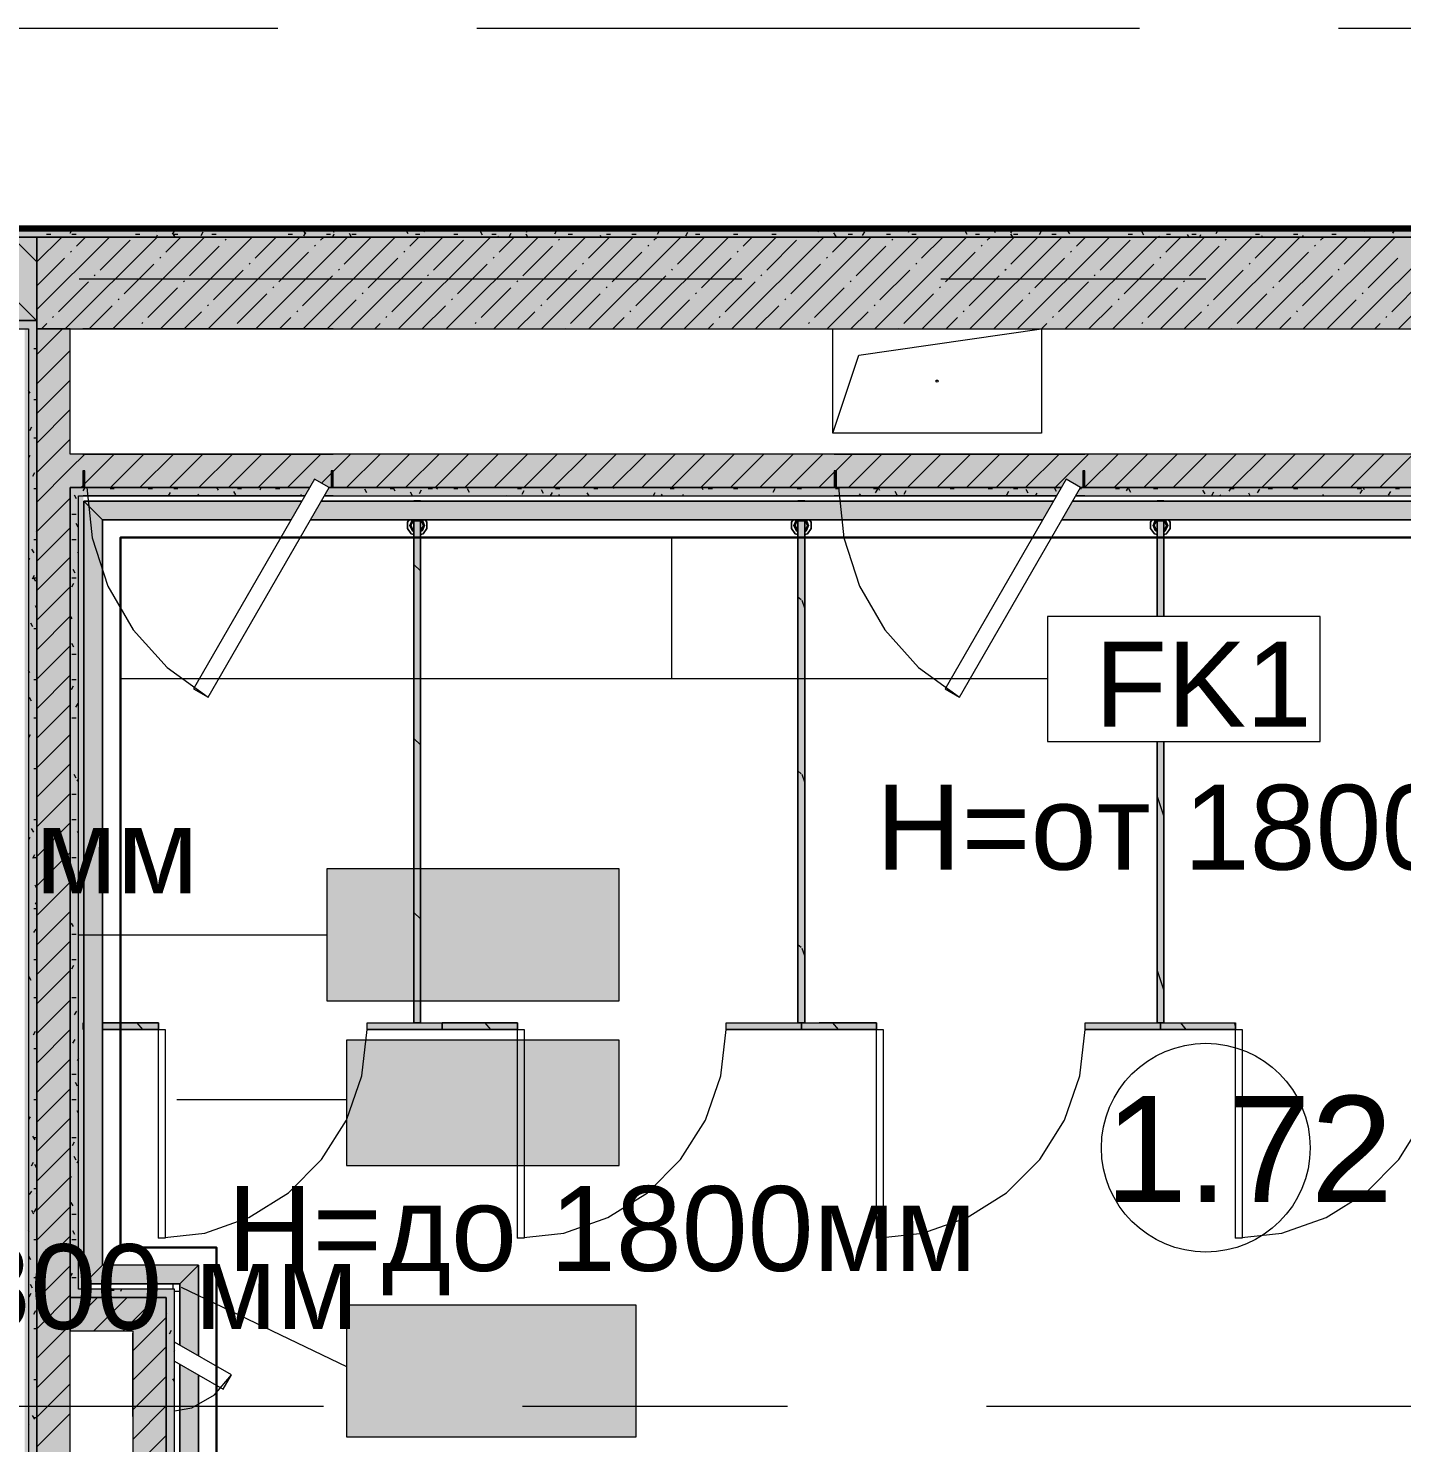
# Model space of a CAD drawing. Header units: millimetres. Extents: x -3817 to 677485, y -22715 to 103890.
# Drawn here: x 112153 to 115443, y 9624 to 13011 of the extents above; entities that cross this region are included whole.
import ezdxf

# ---------------------------------------------------------------- set-up
doc = ezdxf.new("R2010")
doc.units = ezdxf.units.MM
doc.layers.add('PDF _Геометрия', color=7, linetype='Continuous', true_color=0x1d1d1d)
doc.layers.add('PDF _Сплошная заливка', color=7, linetype='Continuous', true_color=0xffffff)
doc.layers.add('PDF _Текст', color=7, linetype='Continuous')
doc.styles.add('PDF GOST-Common', font='arial.ttf')

msp = doc.modelspace()

# ---------------------------------------------------------------- hatches: boundary and pattern name
at = {"layer": 'PDF _Сплошная заливка', "transparency": 33554559}
h = msp.add_hatch(color=256, dxfattribs=at)
h.paths.add_polyline_path([(121433.6, 12511.4), (121433.6, 12531.3), (111448.6, 12531.3), (111448.6, 12519.3), (111478.6, 12519.3), (111478.6, 12511.4), (120700.8, 12511.4)], flags=0)
h.paths.add_polyline_path([(110418.6, 12511.4), (110418.6, 12519.3), (110448.6, 12519.3), (110448.6, 12531.3), (109343.6, 12531.3), (109343.6, 12519.3), (109398.6, 12519.3), (109398.6, 12511.4), (110055.7, 12511.4)], flags=0)
h.paths.add_polyline_path([(105338.6, 12511.4), (107838.6, 12511.4), (107838.6, 12519.3), (107893.6, 12519.3), (107893.6, 12531.3), (105338.6, 12531.3)], flags=0)
h.paths.add_polyline_path([(103402.5, 12511.4), (103888.6, 12511.4), (103888.6, 12531.3), (101052.6, 12531.3), (101052.6, 12511.4)], flags=0)
h = msp.add_hatch(color=256, dxfattribs=at)
h.paths.add_polyline_path([(111448.6, 12311.3), (112173.6, 12311.3), (112173.6, 12511.4), (111448.6, 12511.4)], flags=0)
h.paths.add_polyline_path([(121453.6, 12311.3), (121453.6, 12511.4), (119573.6, 12511.4), (119573.6, 12311.3), (120700.8, 12311.3)], flags=0)
h.paths.add_polyline_path([(109893.6, 12311.3), (110448.6, 12311.3), (110448.6, 12511.4), (109343.6, 12511.4), (109343.6, 12311.3), (109543.6, 12311.3)], flags=0)
h.paths.add_polyline_path([(107838.6, 12311.3), (107893.6, 12311.3), (107893.6, 12511.4), (107593.6, 12511.4), (107593.6, 12311.3)], flags=0)
for points in [[(119573.6, 12291.4), (119573.6, 12511.4), (112173.6, 12511.4), (112173.6, 12291.4), (119370.2, 12291.4)], [(112153.6, 8611.3), (112173.6, 8611.3), (112173.6, 12291.4), (112153.6, 12291.4), (112153.6, 8631.3)], [(119113.6, 11911.4), (119113.6, 11991.3), (112253.6, 11991.3), (112253.6, 11911.4), (112283.6, 11911.5), (112283.6, 11951.4), (112288.6, 11951.4), (112288.6, 11911.4), (112827.4, 11911.4), (112838.9, 11931.3), (112873.6, 11911.4), (112878.6, 11911.4), (112878.6, 11951.4), (112883.6, 11951.4), (112883.6, 11911.4), (114083.6, 11911.4), (114083.6, 11951.4), (114088.6, 11951.4), (114088.6, 11911.4), (114627.4, 11911.4), (114638.9, 11931.3), (114673.6, 11911.4), (114678.6, 11911.4), (114678.6, 11951.4), (114683.6, 11951.4), (114683.6, 11911.4), (115883.6, 11911.4), (115883.6, 11951.4), (115888.6, 11951.4), (115888.6, 11911.4), (116427.4, 11911.4), (116438.9, 11931.3), (116473.6, 11911.4), (116478.6, 11911.4), (116478.6, 11951.4), (116483.6, 11951.4), (116483.6, 11911.4), (116708.9, 11911.4)], [(112253.6, 9991.4), (112273.6, 9991.4), (112273.6, 11911.4), (112253.6, 11911.4), (112253.6, 11874.9)], [(112483.6, 9891.3), (112483.6, 9971.3), (112253.6, 9971.3), (112253.6, 9891.3), (112403.6, 9891.3)], [(112493.6, 7761.4), (112503.6, 7761.4), (112503.6, 9991.4), (112483.6, 9991.4), (112483.6, 7761.4)], [(112403.6, 7741.4), (112483.6, 7741.4), (112483.6, 9891.3), (112403.6, 9891.3), (112403.6, 8221.2)]]:
    msp.add_hatch(color=256, dxfattribs=at).paths.add_polyline_path(points)
h = msp.add_hatch(color=256, dxfattribs=at)
h.paths.add_polyline_path([(111478.6, 12291.4), (112173.6, 12291.4), (112173.6, 12311.3), (111478.6, 12310.5), (111478.6, 12303.4), (111448.6, 12303.4), (111448.6, 12291.4)], flags=0)
h.paths.add_polyline_path([(110393.6, 12291.4), (110448.6, 12291.4), (110448.6, 12303.4), (110418.6, 12303.4), (110418.6, 12311.3), (110393.6, 12311.3)], flags=0)
h = msp.add_hatch(color=256, dxfattribs=at)
h.paths.add_polyline_path([(119113.6, 11891.3), (119113.6, 11911.4), (116473.6, 11911.4), (116462, 11891.3), (119093.6, 11891.3)], flags=0)
h.paths.add_polyline_path([(116415.8, 11891.3), (116427.4, 11911.4), (114673.6, 11911.4), (114662, 11891.3), (116148.9, 11891.3)], flags=0)
h.paths.add_polyline_path([(114615.8, 11891.3), (114627.4, 11911.4), (112872.6, 11909.6), (112862, 11891.3), (114348.9, 11891.3)], flags=0)
h.paths.add_polyline_path([(112815.8, 11891.3), (112827.4, 11911.4), (112273.6, 11911.4), (112273.6, 11891.3), (112717, 11891.3)], flags=0)
at = {"layer": 'PDF _Сплошная заливка', "true_color": 0xd7cdc4, "transparency": 33554559}
h = msp.add_hatch(color=254, dxfattribs=at)
h.paths.add_polyline_path([(119036.1, 11833.9), (119081.1, 11878.9), (116454.8, 11878.9), (116428.8, 11833.9), (118039.5, 11833.9)], flags=0)
h.paths.add_polyline_path([(116382.6, 11833.9), (116408.6, 11878.9), (114654.8, 11878.9), (114628.8, 11833.9), (116148.9, 11833.9)], flags=0)
h.paths.add_polyline_path([(114582.6, 11833.9), (114608.6, 11878.9), (112854.8, 11878.9), (112828.8, 11833.9), (114348.9, 11833.9)], flags=0)
h.paths.add_polyline_path([(112782.6, 11833.9), (112808.6, 11878.9), (112286.1, 11878.9), (112331.1, 11833.9), (112717, 11833.9)], flags=0)
msp.add_hatch(color=254, dxfattribs=at).paths.add_polyline_path([(112286.1, 10003.9), (112331.1, 10048.8), (112331.1, 11833.9), (112286.1, 11878.9), (112286.1, 11874.9)])
at = {"layer": 'PDF _Сплошная заливка', "true_color": 0xe2ddcd, "transparency": 33554559}
for points in [[(113076.6, 10629.3), (113092.6, 10629.3), (113092.6, 11829.4), (113076.6, 11829.4), (113076.6, 10657)], [(113996.6, 10629.3), (114012.6, 10629.3), (114012.6, 11829.4), (113996.6, 11829.4), (113996.6, 10657)]]:
    msp.add_hatch(color=254, dxfattribs=at).paths.add_polyline_path(points)
h = msp.add_hatch(color=254, dxfattribs=at)
h.paths.add_polyline_path([(114856.6, 10629.3), (114872.6, 10629.3), (114872.6, 11302.9), (114856.6, 11302.9), (114856.6, 10657)], flags=0)
h.paths.add_polyline_path([(114856.6, 11602.9), (114872.6, 11602.9), (114872.6, 11829.4), (114856.6, 11829.4), (114856.6, 11722.7)], flags=0)
at = {"layer": 'PDF _Сплошная заливка', "true_color": 0xd7cdc4, "transparency": 33554559}
h = msp.add_hatch(color=254, dxfattribs=at)
h.paths.add_polyline_path([(112516.1, 7780.3), (112561.1, 7858.3), (112561.1, 9785.4), (112516.1, 9811.4), (112516.1, 8221.2)], flags=0)
h.paths.add_polyline_path([(112561.1, 9831.6), (112561.1, 10048.8), (112516.1, 10003.9), (112516.1, 9857.6)], flags=0)

# ---------------------------------------------------------------- linework, layer by layer
at = {"layer": 'PDF _Геометрия', "color": 253, "lineweight": 9, "true_color": 0xaaaaaa}
for points in [[(112115.9, 13011.4), (112750.9, 13011.4)], [(113227.2, 13011.4), (114814.7, 13011.4)], [(115290.9, 13011.4), (115925.9, 13011.4)], [(112274.7, 12411.4), (113862.2, 12411.4)], [(114338.4, 12411.4), (114973.4, 12411.4)], [(112293.6, 11911.4), (112306.3, 11790.8), (112343.7, 11675.4), (112404.3, 11570.4), (112485.5, 11480.3), (112583.6, 11409.1)], [(114093.6, 11911.4), (114106.3, 11790.8), (114143.7, 11675.4), (114204.3, 11570.4), (114285.5, 11480.3), (114383.6, 11409.1)], [(112503.6, 9699.9), (112545.1, 9707.2), (112599.3, 9738.5), (112639.5, 9786.4)], [(111272.7, 9711.4), (112860.2, 9711.4)], [(113336.4, 9711.4), (113971.4, 9711.4)], [(114447.7, 9711.4), (116035.2, 9711.4)]]:
    msp.add_lwpolyline(points, dxfattribs=at)
at = {"layer": 'PDF _Геометрия', "color": 231, "lineweight": 70, "true_color": 0xff80c0}
for points in [[(121433.6, 12532.3), (121433.6, 12711.4), (121432.6, 12711.4), (121432.6, 12532.3), (109542.6, 12532.3)], [(109542.6, 12531.3), (121433.6, 12531.3)]]:
    msp.add_lwpolyline(points, dxfattribs=at)
at = {"layer": 'PDF _Геометрия', "color": 7, "lineweight": 9}
for points in [[(121433.6, 12531.3), (111448.6, 12531.3)], [(114079.7, 12041.4), (114142.2, 12228.8), (114579.7, 12291.4)], [(112286.1, 11878.9), (112286.1, 10003.9), (112516.1, 10003.9), (112561.1, 10048.8), (112331.1, 10048.8), (112331.1, 11833.9)], [(113076.6, 11832.4), (113073.9, 11831.3), (113069.5, 11820.7), (113073.9, 11810), (113076.6, 11808.9)], [(113076.6, 11809), (113076.6, 11811.7), (113076.6, 11815.3), (113076.6, 11819.1), (113076.6, 11822.5), (113076.6, 11826.1), (113076.6, 11829.6), (113076.6, 11832.4)], [(113092.6, 11832.4), (113092.6, 11829.6), (113092.6, 11826), (113092.6, 11822.2), (113092.6, 11818.8), (113092.6, 11815.2), (113092.6, 11811.7), (113092.6, 11809)], [(113092.6, 11808.9), (113095.2, 11810), (113099.6, 11820.7), (113095.2, 11831.3), (113092.6, 11832.4)], [(113996.6, 11832.4), (113993.9, 11831.3), (113989.5, 11820.7), (113993.9, 11810), (113996.6, 11808.9)], [(113996.6, 11809), (113996.6, 11811.7), (113996.6, 11815.3), (113996.6, 11819.1), (113996.6, 11822.5), (113996.6, 11826.1), (113996.6, 11829.6), (113996.6, 11832.4)], [(114012.6, 11832.4), (114012.6, 11829.6), (114012.6, 11826), (114012.6, 11822.2), (114012.6, 11818.8), (114012.6, 11815.2), (114012.6, 11811.7), (114012.6, 11809)], [(114012.6, 11808.9), (114015.2, 11810), (114019.6, 11820.7), (114015.2, 11831.3), (114012.6, 11832.4)], [(114856.6, 11832.4), (114853.9, 11831.3), (114849.5, 11820.7), (114853.9, 11810), (114856.6, 11808.9)], [(114856.6, 11809), (114856.6, 11811.7), (114856.6, 11815.3), (114856.6, 11819.1), (114856.6, 11822.5), (114856.6, 11826.1), (114856.6, 11829.6), (114856.6, 11832.4)], [(114879, 11800.7), (114872.6, 11798.6), (114879, 11800.7), (114888, 11813.1), (114888, 11828.3), (114883.9, 11833.9), (114888, 11828.3), (114888, 11813.1), (114879.3, 11801.1)], [(114872.6, 11832.4), (114872.6, 11829.6), (114872.6, 11826), (114872.6, 11822.2), (114872.6, 11818.8), (114872.6, 11815.2), (114872.6, 11811.7), (114872.6, 11809)], [(114872.6, 11808.9), (114875.2, 11810), (114879.6, 11820.7), (114875.2, 11831.3), (114872.6, 11832.4)], [(113694.1, 11452.9), (113694.1, 11791.4)], [(114594.1, 11452.9), (113694.1, 11452.9), (112373.6, 11452.9)], [(114856.6, 11302.9), (114856.6, 10629.3), (114856.6, 11302.9)], [(114872.6, 11302.9), (114872.6, 10629.3), (114872.6, 11302.9)], [(112273.6, 10840.3), (112868.1, 10840.3)], [(112284.6, 10613.3), (112284.6, 10629.3)], [(112464.6, 10613.3), (112331.1, 10613.3), (112464.6, 10613.3)], [(112464.6, 10113.3), (112464.6, 10613.3), (112480.6, 10613.3), (112480.6, 10113.3), (112464.6, 10113.3), (112575.8, 10125.9), (112681.5, 10162.9), (112776.3, 10222.4), (112855.5, 10301.6), (112915.1, 10396.4), (112952, 10502.1), (112964.6, 10613.3), (112964.6, 10629.3)], [(112964.6, 10613.3), (112964.6, 10629.3), (113144.6, 10629.3), (113144.6, 10613.3), (113144.6, 10629.3)], [(113144.6, 10613.3), (112964.6, 10613.3), (113144.6, 10613.3)], [(113092.6, 10629.3), (113076.6, 10629.3)], [(113324.6, 10613.3), (113144.6, 10613.3), (113324.6, 10613.3)], [(113324.6, 10113.3), (113324.6, 10613.3), (113340.6, 10613.3), (113340.6, 10113.3), (113324.6, 10113.3), (113435.8, 10125.9), (113541.5, 10162.9), (113636.3, 10222.4), (113715.5, 10301.6), (113775.1, 10396.4), (113812, 10502.1), (113824.6, 10613.3), (113824.6, 10629.3)], [(113824.6, 10613.3), (113824.6, 10629.3), (114004.6, 10629.3), (114004.6, 10613.3), (114004.6, 10629.3), (114184.6, 10629.3), (114184.6, 10613.3), (114184.6, 10629.3), (114047.6, 10629.3)], [(114004.6, 10613.3), (113824.6, 10613.3), (114004.6, 10613.3)], [(114012.6, 10629.3), (113996.6, 10629.3)], [(114184.6, 10613.3), (114004.6, 10613.3), (114184.6, 10613.3)], [(114184.6, 10113.3), (114184.6, 10613.3), (114200.6, 10613.3), (114200.6, 10113.3), (114184.6, 10113.3), (114295.8, 10125.9), (114401.5, 10162.9), (114496.3, 10222.4), (114575.5, 10301.6), (114635.1, 10396.4), (114672, 10502.1), (114684.6, 10613.3), (114684.6, 10629.3)], [(114684.6, 10613.3), (114684.6, 10629.3), (114864.6, 10629.3), (114864.6, 10613.3), (114864.6, 10629.3), (115044.6, 10629.3), (115044.6, 10613.3), (115044.6, 10629.3)], [(114864.6, 10613.3), (114684.6, 10613.3), (114864.6, 10613.3)], [(114872.6, 10629.3), (114856.6, 10629.3)], [(115044.6, 10613.3), (114864.6, 10613.3), (115044.6, 10613.3)], [(115044.6, 10113.3), (115044.6, 10613.3), (115060.6, 10613.3), (115060.6, 10113.3), (115044.6, 10113.3), (115155.8, 10125.9), (115261.5, 10162.9), (115356.3, 10222.4), (115435.5, 10301.6), (115495.1, 10396.4), (115532, 10502.1), (115544.6, 10613.3), (115544.6, 10629.3), (115544.6, 10613.3)], [(112509.1, 10445.9), (112915, 10445.9)], [(112561.1, 10048.8), (112561.1, 9831.6), (112561.1, 10048.8), (112331.1, 10048.8)], [(112516.1, 10003.9), (112516.1, 9857.6), (112516.1, 10003.9), (112286.1, 10003.9)], [(112499.1, 10003.9), (112499.1, 9991.4)], [(112519.1, 9996.1), (112915, 9805.8)], [(112503.6, 9986.4), (112516.1, 9986.4)]]:
    msp.add_lwpolyline(points, dxfattribs=at)
for points in [[(111478.6, 12311.3), (112173.6, 12311.3), (112173.6, 12511.4), (111478.6, 12511.4), (112173.6, 12511.4), (112173.6, 12311.3)], [(114579.7, 12291.4), (114579.7, 12041.4), (114079.7, 12041.4), (114079.7, 12291.4)], [(112273.6, 11911.4), (112827.4, 11911.4)], [(112873.6, 11911.4), (114627.4, 11911.4)], [(114673.6, 11911.4), (116427.4, 11911.4)], [(112331.1, 11833.9), (112331.1, 10048.8), (112286.1, 10003.9), (112286.1, 11878.9), (112808.6, 11878.9), (112286.1, 11878.9), (112331.1, 11833.9), (112782.6, 11833.9)], [(114608.6, 11878.9), (112854.8, 11878.9)], [(113092.6, 11879.3), (113076.6, 11879.3)], [(114012.6, 11879.3), (113996.6, 11879.3)], [(116408.6, 11878.9), (114654.8, 11878.9)], [(114872.6, 11879.3), (114856.6, 11879.3)], [(114582.6, 11833.9), (112828.8, 11833.9)], [(113076.6, 11798.6), (113070.1, 11800.7), (113061.2, 11813.1), (113061.2, 11828.3), (113065.2, 11833.9), (113061.2, 11828.3), (113061.2, 11813.1), (113070.1, 11800.7)], [(113076.6, 11806.4), (113072.2, 11808.2), (113067, 11820.7), (113072.2, 11833.1), (113067, 11820.7), (113072.2, 11808.2)], [(113076.6, 11833.4), (113069.6, 11822), (113074.4, 11809.5), (113076.6, 11807.9)], [(113076.6, 11833.9), (113076.6, 10629.3), (113076.6, 11829.4)], [(113103.9, 11833.9), (113108, 11828.3), (113108, 11813.1), (113099, 11800.7), (113092.6, 11798.6), (113099, 11800.7), (113108, 11813.1), (113108, 11828.3)], [(113092.6, 11833.9), (113092.6, 11829.4), (113092.6, 10629.3)], [(113092.6, 11807.9), (113099.6, 11819.3), (113094.8, 11831.8), (113092.6, 11833.4)], [(113097, 11833.1), (113102.1, 11820.7), (113097, 11808.2), (113092.6, 11806.4), (113097, 11808.2), (113102.1, 11820.7)], [(113996.6, 11798.6), (113990.1, 11800.7), (113981.2, 11813.1), (113981.2, 11828.3), (113985.2, 11833.9), (113981.2, 11828.3), (113981.2, 11813.1), (113990.1, 11800.7)], [(113996.6, 11806.4), (113992.2, 11808.2), (113987, 11820.7), (113992.2, 11833.1), (113987, 11820.7), (113992.2, 11808.2)], [(113996.6, 11833.4), (113989.6, 11822), (113994.4, 11809.5), (113996.6, 11807.9)], [(113996.6, 11833.9), (113996.6, 10629.3), (113996.6, 11829.4)], [(114023.9, 11833.9), (114028, 11828.3), (114028, 11813.1), (114019, 11800.7), (114012.6, 11798.6), (114019, 11800.7), (114028, 11813.1), (114028, 11828.3)], [(114012.6, 11833.9), (114012.6, 11829.4), (114012.6, 10629.3)], [(114012.6, 11807.9), (114019.6, 11819.3), (114014.8, 11831.8), (114012.6, 11833.4)], [(114017, 11833.1), (114022.1, 11820.7), (114017, 11808.2), (114012.6, 11806.4), (114017, 11808.2), (114022.1, 11820.7)], [(116382.6, 11833.9), (114628.8, 11833.9)], [(114856.6, 11798.6), (114850.1, 11800.7), (114841.2, 11813.1), (114841.2, 11828.3), (114845.2, 11833.9), (114841.2, 11828.3), (114841.2, 11813.1), (114850.1, 11800.7)], [(114856.6, 11806.4), (114852.2, 11808.2), (114847, 11820.7), (114852.2, 11833.1), (114847, 11820.7), (114852.2, 11808.2)], [(114856.6, 11833.4), (114849.6, 11822), (114854.4, 11809.5), (114856.6, 11807.9)], [(114856.6, 11833.9), (114856.6, 11602.9), (114856.6, 11829.4)], [(114872.6, 11833.9), (114872.6, 11829.4), (114872.6, 11602.9)], [(114872.6, 11807.9), (114879.6, 11819.3), (114874.8, 11831.8), (114872.6, 11833.4)], [(114877, 11833.1), (114882.1, 11820.7), (114877, 11808.2), (114872.6, 11806.4), (114877, 11808.2), (114882.1, 11820.7)], [(115247.2, 11602.9), (114594.1, 11602.9), (114594.1, 11302.9), (115247.2, 11302.9)], [(113568.1, 10997.8), (112868.1, 10997.8), (112868.1, 10682.2), (113568.1, 10682.2)], [(112464.6, 10629.3), (112331.1, 10629.3), (112464.6, 10629.3), (112464.6, 10613.3)], [(113324.6, 10629.3), (113144.6, 10629.3), (113324.6, 10629.3), (113324.6, 10613.3)], [(113568.1, 10587.7), (112915, 10587.7), (112915, 10287.7), (113568.1, 10287.7)], [(113609, 9953.3), (112915, 9953.3), (112915, 9638), (113609, 9638)], [(113609, 9953.3), (112915, 9953.3), (112915, 9638), (113609, 9638)], [(112483.6, 7761.4), (112483.6, 9891.3)], [(112516.1, 9811.4), (112516.1, 7780.3)], [(112561.1, 9785.4), (112561.1, 7858.3)]]:
    msp.add_lwpolyline(points, close=True, dxfattribs=at)
at = {"layer": 'PDF _Геометрия', "lineweight": 9}
for points in [[(112173, 12311.3), (111973, 12511.4)], [(112173.6, 12452.2), (112114.5, 12511.4)], [(112173.6, 12451.6), (112233.4, 12511.4)], [(112173.6, 12337.5), (112347.4, 12511.4)], [(112173.6, 12508.6), (112176.3, 12511.4)], [(112241.5, 12291.4), (112461.5, 12511.4)], [(112268.5, 12489.4), (112290.4, 12511.4)], [(112325.5, 12432.4), (112396.8, 12503.7)], [(112355.5, 12291.4), (112575.5, 12511.4)], [(112469.6, 12291.4), (112689.6, 12511.4)], [(112482.3, 12475.2), (112518.5, 12511.4)], [(112583.6, 12291.4), (112803.6, 12511.4)], [(112624.9, 12503.7), (112627.2, 12506)], [(112696.1, 12460.9), (112746.6, 12511.4)], [(112697.7, 12291.4), (112917.7, 12511.4)], [(112811.7, 12291.4), (113031.7, 12511.4)], [(112853, 12503.7), (112860.6, 12511.4)], [(112910, 12446.7), (112974.7, 12511.4)], [(112925.8, 12291.4), (113145.8, 12511.4)], [(113039.8, 12291.4), (113259.8, 12511.4)], [(113066.8, 12489.4), (113088.7, 12511.4)], [(113123.8, 12432.4), (113195.1, 12503.7)], [(113153.9, 12291.4), (113373.9, 12511.4)], [(113267.9, 12291.4), (113487.9, 12511.4)], [(113280.6, 12475.2), (113316.8, 12511.4)], [(113382, 12291.4), (113602, 12511.4)], [(113423.2, 12503.7), (113425.6, 12506)], [(113494.5, 12460.9), (113544.9, 12511.4)], [(113496, 12291.4), (113716, 12511.4)], [(113610.1, 12291.4), (113830.1, 12511.4)], [(113651.3, 12503.7), (113659, 12511.4)], [(113708.3, 12446.7), (113773, 12511.4)], [(113724.1, 12291.4), (113944.1, 12511.4)], [(113838.1, 12291.4), (114058.2, 12511.4)], [(113865.1, 12489.4), (113887.1, 12511.4)], [(113922.2, 12432.4), (113993.4, 12503.7)], [(113952.2, 12291.4), (114172.2, 12511.4)], [(114066.2, 12291.4), (114286.2, 12511.4)], [(114079, 12475.2), (114115.2, 12511.4)], [(114180.3, 12291.4), (114400.3, 12511.4)], [(114221.5, 12503.7), (114223.9, 12506)], [(114292.8, 12460.9), (114343.3, 12511.4)], [(114294.3, 12291.4), (114514.3, 12511.4)], [(114408.4, 12291.4), (114628.4, 12511.4)], [(114449.6, 12503.7), (114457.3, 12511.4)], [(114506.7, 12446.7), (114571.4, 12511.4)], [(114522.4, 12291.4), (114742.4, 12511.4)], [(114636.5, 12291.4), (114856.5, 12511.4)], [(114663.5, 12489.4), (114685.4, 12511.4)], [(114720.5, 12432.4), (114791.8, 12503.7)], [(114750.5, 12291.4), (114970.5, 12511.4)], [(114864.6, 12291.4), (115084.6, 12511.4)], [(114877.3, 12475.2), (114913.5, 12511.4)], [(114978.6, 12291.4), (115198.6, 12511.4)], [(115019.9, 12503.7), (115022.3, 12506)], [(115091.2, 12460.9), (115141.6, 12511.4)], [(115092.7, 12291.4), (115312.7, 12511.4)], [(115206.7, 12291.4), (115426.7, 12511.4)], [(115248, 12503.7), (115255.7, 12511.4)], [(115305, 12446.7), (115369.7, 12511.4)], [(115320.8, 12291.4), (115540.8, 12511.4)], [(115434.8, 12291.4), (115654.8, 12511.4)], [(112254.2, 12475.2), (112256.6, 12477.5)], [(112539.3, 12418.1), (112610.6, 12489.4)], [(112753.2, 12403.9), (112824.4, 12475.2)], [(112838.7, 12489.4), (112841.1, 12491.8)], [(113052.5, 12475.2), (113054.9, 12477.5)], [(113337.7, 12418.1), (113408.9, 12489.4)], [(113551.5, 12403.9), (113622.8, 12475.2)], [(113637, 12489.4), (113639.4, 12491.8)], [(113850.9, 12475.2), (113853.3, 12477.5)], [(114136, 12418.1), (114207.3, 12489.4)], [(114349.9, 12403.9), (114421.1, 12475.2)], [(114435.4, 12489.4), (114437.8, 12491.8)], [(114649.2, 12475.2), (114651.6, 12477.5)], [(114934.4, 12418.1), (115005.6, 12489.4)], [(115148.2, 12403.9), (115219.5, 12475.2)], [(115233.7, 12489.4), (115236.1, 12491.8)], [(112173.6, 12394.5), (112239.9, 12460.9)], [(112382.5, 12375.4), (112453.8, 12446.7)], [(112468, 12460.9), (112470.4, 12463.3)], [(112681.9, 12446.7), (112684.3, 12449)], [(112895.7, 12432.4), (112898.1, 12434.8)], [(112967, 12389.6), (113038.3, 12460.9)], [(113180.8, 12375.4), (113252.1, 12446.7)], [(113266.4, 12460.9), (113268.8, 12463.3)], [(113480.2, 12446.7), (113482.6, 12449)], [(113694.1, 12432.4), (113696.4, 12434.8)], [(113765.4, 12389.6), (113836.6, 12460.9)], [(113979.2, 12375.4), (114050.5, 12446.7)], [(114064.7, 12460.9), (114067.1, 12463.3)], [(114278.6, 12446.7), (114280.9, 12449)], [(114492.4, 12432.4), (114494.8, 12434.8)], [(114563.7, 12389.6), (114635, 12460.9)], [(114777.5, 12375.4), (114848.8, 12446.7)], [(114863.1, 12460.9), (114865.4, 12463.3)], [(115076.9, 12446.7), (115079.3, 12449)], [(115290.8, 12432.4), (115293.1, 12434.8)], [(115362, 12389.6), (115433.3, 12460.9)], [(112225.7, 12332.6), (112297, 12403.9)], [(112311.2, 12418.1), (112313.6, 12420.5)], [(112525.1, 12403.9), (112527.4, 12406.3)], [(112596.3, 12361.1), (112667.6, 12432.4)], [(112810.2, 12346.9), (112881.5, 12418.1)], [(113024, 12332.6), (113095.3, 12403.9)], [(113109.6, 12418.1), (113111.9, 12420.5)], [(113323.4, 12403.9), (113325.8, 12406.3)], [(113394.7, 12361.1), (113466, 12432.4)], [(113608.5, 12346.9), (113679.8, 12418.1)], [(113822.4, 12332.6), (113893.7, 12403.9)], [(113907.9, 12418.1), (113910.3, 12420.5)], [(114121.8, 12403.9), (114124.1, 12406.3)], [(114193, 12361.1), (114264.3, 12432.4)], [(114406.9, 12346.9), (114478.2, 12418.1)], [(114620.7, 12332.6), (114692, 12403.9)], [(114706.3, 12418.1), (114708.6, 12420.5)], [(114920.1, 12403.9), (114922.5, 12406.3)], [(114991.4, 12361.1), (115062.7, 12432.4)], [(115205.2, 12346.9), (115276.5, 12418.1)], [(115419.1, 12332.6), (115490.3, 12403.9)], [(112439.5, 12318.3), (112510.8, 12389.6)], [(112653.4, 12304.1), (112724.7, 12375.4)], [(112738.9, 12389.6), (112741.3, 12392)], [(112952.8, 12375.4), (112955.1, 12377.7)], [(113237.9, 12318.3), (113309.2, 12389.6)], [(113451.7, 12304.1), (113523, 12375.4)], [(113537.3, 12389.6), (113539.6, 12392)], [(113751.1, 12375.4), (113753.5, 12377.7)], [(114036.2, 12318.3), (114107.5, 12389.6)], [(114250.1, 12304.1), (114321.3, 12375.4)], [(114335.6, 12389.6), (114338, 12392)], [(114549.4, 12375.4), (114551.8, 12377.7)], [(114834.6, 12318.3), (114905.8, 12389.6)], [(115048.4, 12304.1), (115119.7, 12375.4)], [(115133.9, 12389.6), (115136.3, 12392)], [(115347.8, 12375.4), (115350.2, 12377.7)], [(112298.5, 12291.4), (112354, 12346.9)], [(112368.2, 12361.1), (112370.6, 12363.5)], [(112526.6, 12291.4), (112567.8, 12332.6)], [(112582.1, 12346.9), (112584.5, 12349.2)], [(112795.9, 12332.6), (112798.3, 12335)], [(112868.7, 12291.4), (112938.5, 12361.1)], [(113096.8, 12291.4), (113152.3, 12346.9)], [(113166.6, 12361.1), (113169, 12363.5)], [(113324.9, 12291.4), (113366.2, 12332.6)], [(113380.4, 12346.9), (113382.8, 12349.2)], [(113594.3, 12332.6), (113596.6, 12335)], [(113667.1, 12291.4), (113736.8, 12361.1)], [(113895.2, 12291.4), (113950.7, 12346.9)], [(113964.9, 12361.1), (113967.3, 12363.5)], [(114123.3, 12291.4), (114164.5, 12332.6)], [(114178.8, 12346.9), (114181.2, 12349.2)], [(114392.6, 12332.6), (114395, 12335)], [(114465.4, 12291.4), (114535.2, 12361.1)], [(114693.5, 12291.4), (114749, 12346.9)], [(114763.3, 12361.1), (114765.7, 12363.5)], [(114921.6, 12291.4), (114962.9, 12332.6)], [(114977.1, 12346.9), (114979.5, 12349.2)], [(115191, 12332.6), (115193.3, 12335)], [(115263.8, 12291.4), (115333.5, 12361.1)], [(112184.4, 12291.4), (112197.2, 12304.1)], [(112211.4, 12318.3), (112213.8, 12320.7)], [(112425.3, 12304.1), (112427.6, 12306.5)], [(112754.7, 12291.4), (112781.7, 12318.3)], [(112982.8, 12291.4), (112995.5, 12304.1)], [(113009.8, 12318.3), (113012.1, 12320.7)], [(113223.6, 12304.1), (113226, 12306.5)], [(113553, 12291.4), (113580, 12318.3)], [(113781.1, 12291.4), (113793.9, 12304.1)], [(113808.1, 12318.3), (113810.5, 12320.7)], [(114022, 12304.1), (114024.3, 12306.5)], [(114351.4, 12291.4), (114378.4, 12318.3)], [(114579.5, 12291.4), (114592.2, 12304.1)], [(114606.5, 12318.3), (114608.8, 12320.7)], [(114820.3, 12304.1), (114822.7, 12306.5)], [(115149.7, 12291.4), (115176.7, 12318.3)], [(115377.8, 12291.4), (115390.6, 12304.1)], [(115404.8, 12318.3), (115407.2, 12320.7)], [(112173.6, 12230.1), (112234.8, 12291.4)], [(112640.6, 12291.4), (112641.5, 12292.2)], [(113439, 12291.4), (113439.8, 12292.2)], [(114237.3, 12291.4), (114238.2, 12292.2)], [(115035.7, 12291.4), (115036.5, 12292.2)], [(112173.6, 12159.4), (112253.6, 12239.4)], [(112173.6, 12088.7), (112253.6, 12168.7)], [(112173.6, 12018), (112253.6, 12098)], [(112173.6, 11947.3), (112253.6, 12027.3)], [(112173.6, 11876.6), (112253.6, 11956.6), (112288.4, 11991.3)], [(112288.6, 11920.8), (112359.1, 11991.3)], [(112349.8, 11911.4), (112429.8, 11991.3)], [(112420.5, 11911.4), (112500.5, 11991.3)], [(112491.2, 11911.4), (112571.2, 11991.3)], [(112561.9, 11911.4), (112641.9, 11991.3)], [(112632.6, 11911.4), (112712.6, 11991.3)], [(112703.3, 11911.4), (112783.3, 11991.3)], [(112774.1, 11911.4), (112854.1, 11991.3)], [(112883.6, 11950.2), (112924.8, 11991.3)], [(112915.5, 11911.4), (112995.5, 11991.3)], [(112986.2, 11911.4), (113066.2, 11991.3)], [(113056.9, 11911.4), (113136.9, 11991.3)], [(113127.6, 11911.4), (113207.6, 11991.3)], [(113198.3, 11911.4), (113278.3, 11991.3)], [(113269, 11911.4), (113349, 11991.3)], [(113339.7, 11911.4), (113419.7, 11991.3)], [(113410.5, 11911.4), (113490.5, 11991.3)], [(113481.2, 11911.4), (113561.2, 11991.3)], [(113551.9, 11911.4), (113631.9, 11991.3)], [(113622.6, 11911.4), (113702.6, 11991.3)], [(113693.3, 11911.4), (113773.3, 11991.3)], [(113764, 11911.4), (113844, 11991.3)], [(113834.7, 11911.4), (113914.7, 11991.3)], [(113905.4, 11911.4), (113985.4, 11991.3)], [(113976.1, 11911.4), (114056.1, 11991.3)], [(114086.9, 11951.4), (114126.9, 11991.3)], [(114117.6, 11911.4), (114197.6, 11991.3)], [(114188.3, 11911.4), (114268.3, 11991.3)], [(114259, 11911.4), (114339, 11991.3)], [(114329.7, 11911.4), (114409.7, 11991.3)], [(114400.4, 11911.4), (114480.4, 11991.3)], [(114471.1, 11911.4), (114551.1, 11991.3)], [(114541.8, 11911.4), (114621.8, 11991.3)], [(114612.5, 11911.4), (114692.5, 11991.3)], [(114683.2, 11911.4), (114763.2, 11991.3)], [(114754, 11911.4), (114834, 11991.3)], [(114824.7, 11911.4), (114904.7, 11991.3)], [(114895.4, 11911.4), (114975.4, 11991.3)], [(114966.1, 11911.4), (115046.1, 11991.3)], [(115036.8, 11911.4), (115116.8, 11991.3)], [(115107.5, 11911.4), (115187.5, 11991.3)], [(115178.2, 11911.4), (115258.2, 11991.3)], [(115248.9, 11911.4), (115328.9, 11991.3)], [(115319.6, 11911.4), (115399.6, 11991.3)], [(115390.4, 11911.4), (115470.4, 11991.3)], [(112855.3, 11921.9), (112878.6, 11945.2)], [(114046.9, 11911.4), (114083.6, 11948.1)], [(112279.1, 11911.4), (112283.6, 11915.8)], [(112173.6, 11805.8), (112253.6, 11885.8)], [(112173.6, 11735.1), (112253.6, 11815.1)], [(112173.6, 11664.4), (112253.6, 11744.4)], [(112173.6, 11593.7), (112253.6, 11673.7)], [(112173.6, 11523), (112253.6, 11603)], [(112173.6, 11452.3), (112253.6, 11532.3)], [(112173.6, 11381.6), (112253.6, 11461.6)], [(112173.6, 11310.9), (112253.6, 11390.9)], [(112173.6, 11240.2), (112253.6, 11320.2)], [(112173.6, 11169.4), (112253.6, 11249.4)], [(112173.6, 11098.7), (112253.6, 11178.7)], [(112173.6, 11028), (112253.6, 11108)], [(112173.6, 10957.3), (112253.6, 11037.3)], [(112173.6, 10886.6), (112253.6, 10966.6)], [(112173.6, 10815.9), (112253.6, 10895.9)], [(112173.6, 10745.2), (112253.6, 10825.2)], [(112173.6, 10674.5), (112253.6, 10754.5)], [(112173.6, 10603.8), (112253.6, 10683.8)], [(112173.6, 10533), (112253.6, 10613)], [(112173.6, 10462.3), (112253.6, 10542.3)], [(112173.6, 10391.6), (112253.6, 10471.6)], [(112173.6, 10320.9), (112253.6, 10400.9)], [(112173.6, 10250.2), (112253.6, 10330.2)], [(112173.6, 10179.5), (112253.6, 10259.5)], [(112173.6, 10108.8), (112253.6, 10188.8)], [(112173.6, 10038.1), (112253.6, 10118.1)], [(112173.6, 9967.4), (112253.6, 10047.4)], [(112173.6, 9896.7), (112253.6, 9976.7)], [(112173.6, 9825.9), (112253.6, 9905.9), (112319, 9971.3)], [(112309.7, 9891.3), (112389.7, 9971.3)], [(112380.4, 9891.3), (112460.4, 9971.3)], [(112403.6, 9843.8), (112451.1, 9891.3), (112483.6, 9923.8)], [(112173.6, 9755.2), (112253.6, 9835.2)], [(112403.6, 9773.1), (112483.6, 9853.1)], [(112173.6, 9684.5), (112253.6, 9764.5)], [(112403.6, 9702.4), (112483.6, 9782.4)], [(112173.6, 9613.8), (112253.6, 9693.8)], [(112403.6, 9631.7), (112483.6, 9711.7)], [(112403.6, 9561), (112483.6, 9641)]]:
    msp.add_lwpolyline(points, dxfattribs=at)
at = {"layer": 'PDF _Геометрия', "color": 9, "lineweight": 9, "true_color": 0xc0c0c0}
for points in [[(119573.6, 12511.4), (112173.6, 12511.4)], [(112483.6, 9891.3), (112483.6, 9971.3)]]:
    msp.add_lwpolyline(points, close=True, dxfattribs=at)
at = {"layer": 'PDF _Геометрия', "color": 253, "lineweight": 9, "true_color": 0x9b9b9b}
for points in [[(112196.6, 12518.4), (112206.7, 12518.4)], [(112257.7, 12528.5), (112252.7, 12519.7)], [(112257.6, 12518.4), (112267.6, 12518.4)], [(112294.6, 12531.3), (112294.3, 12530.9)], [(112352.5, 12531.2), (112352.4, 12531.3)], [(112410, 12518.4), (112420, 12518.4)], [(112462.1, 12524.1), (112457.9, 12531.3)], [(112461.8, 12516.2), (112459, 12511.4)], [(112503.4, 12527.4), (112498.4, 12518.7)], [(112503.8, 12512.9), (112498.7, 12521.6)], [(112501.4, 12518.4), (112511.5, 12518.4)], [(112571.5, 12523.3), (112566.4, 12514.6)], [(112592.9, 12518.4), (112602.9, 12518.4)], [(112775.9, 12529.3), (112774.7, 12531.3)], [(112775.7, 12518.4), (112785.8, 12518.4)], [(112817.2, 12522.2), (112812.2, 12513.5)], [(112817.5, 12518.1), (112812.5, 12526.8)], [(112867.2, 12518.4), (112877.2, 12518.4)], [(112885.6, 12522.2), (112880.5, 12530.9)], [(112885.2, 12518.1), (112881.3, 12511.4)], [(112927, 12511.4), (112922.2, 12519.7)], [(112928.1, 12518.4), (112938.2, 12518.4)], [(113063.3, 12519.2), (113058.2, 12527.9)], [(113080.5, 12518.4), (113090.6, 12518.4)], [(113104.1, 12531.3), (113099.6, 12523.5)], [(113172, 12518.4), (113182, 12518.4)], [(113241, 12516.2), (113236, 12524.9)], [(113263.4, 12518.4), (113273.5, 12518.4)], [(113279, 12511.4), (113277.6, 12513.8)], [(113308.7, 12520), (113303.7, 12511.4)], [(113350.3, 12531.2), (113345.3, 12522.4)], [(113349.4, 12511.4), (113345.6, 12517.9)], [(113418.4, 12527.1), (113413.3, 12518.4)], [(113446.3, 12518.4), (113456.4, 12518.4)], [(113525.4, 12511.4), (113523.3, 12514.9)], [(113537.7, 12518.4), (113547.8, 12518.4)], [(113598.7, 12518.4), (113608.8, 12518.4)], [(113622.8, 12525.5), (113619.4, 12531.3)], [(113664.1, 12526), (113659.1, 12517.3)], [(113701.3, 12511.4), (113701, 12511.9)], [(113732.1, 12521.9), (113727.1, 12513.2)], [(113751.1, 12518.4), (113761.2, 12518.4)], [(113842.5, 12518.4), (113852.6, 12518.4)], [(113934, 12518.4), (113944, 12518.4)], [(113936.6, 12530.7), (113936.1, 12531.3)], [(113948.8, 12531.3), (113946.4, 12527.3)], [(114046.2, 12523.6), (114041.7, 12531.3)], [(114087.9, 12512.4), (114082.8, 12521.1)], [(114113.9, 12512.6), (114113.2, 12511.4)], [(114116.9, 12518.4), (114126.9, 12518.4)], [(114155.6, 12523.8), (114150.5, 12515.1)], [(114195.1, 12531.3), (114192.2, 12526.2)], [(114208.3, 12518.4), (114218.4, 12518.4)], [(114265.2, 12530.9), (114260.2, 12522.1)], [(114269.3, 12518.4), (114279.3, 12518.4)], [(114360, 12528.8), (114358.5, 12531.3)], [(114359.7, 12511.5), (114359.6, 12511.4)], [(114401.6, 12517.6), (114396.6, 12526.3)], [(114421.7, 12518.4), (114431.7, 12518.4)], [(114469.7, 12521.7), (114464.6, 12530.4)], [(114511, 12529.8), (114505.9, 12521.1)], [(114510.8, 12511.4), (114506.3, 12519.2)], [(114513.1, 12518.4), (114523.2, 12518.4)], [(114579, 12525.7), (114574, 12517)], [(114604.5, 12518.4), (114614.6, 12518.4)], [(114647.4, 12518.7), (114642.3, 12527.4)], [(114787.4, 12518.4), (114797.5, 12518.4)], [(114793.4, 12531.3), (114793.3, 12531.1)], [(114825.1, 12515.7), (114820, 12524.4)], [(114862.8, 12511.4), (114861.7, 12513.3)], [(114878.9, 12518.4), (114888.9, 12518.4)], [(114933.2, 12511.4), (114929.7, 12517.3)], [(114939.8, 12518.4), (114949.9, 12518.4)], [(114960.8, 12516.4), (114957.9, 12511.4)], [(115002.4, 12527.6), (114997.4, 12518.9)], [(115039.8, 12531.3), (115039, 12530)], [(115092.2, 12518.4), (115102.3, 12518.4)], [(115110.2, 12531.3), (115107.1, 12525.9)], [(115109.1, 12511.4), (115107.4, 12514.4)], [(115183.7, 12518.4), (115193.7, 12518.4)], [(115206.9, 12525), (115203.2, 12531.3)], [(115206.5, 12515.3), (115204.2, 12511.4)], [(115275.1, 12518.4), (115285.2, 12518.4)], [(115285.1, 12511.4), (115285.1, 12511.4)], [(115356.6, 12531.3), (115352.8, 12524.8)], [(115425.9, 12529.5), (115420.8, 12520.8)], [(112166.1, 12244.1), (112173.6, 12244.1)], [(112154, 12166), (112153.6, 12165.2)], [(112157.6, 12137.1), (112153.6, 12144.1)], [(112166.1, 12122.2), (112173.6, 12122.2)], [(112161.1, 12056.3), (112156.1, 12047.6)], [(112166.1, 12030.7), (112173.6, 12030.7)], [(112157, 11988.3), (112153.6, 11982.3)], [(112168.2, 11946.6), (112163.1, 11937.9)], [(112166.1, 11908.8), (112173.6, 11908.8)], [(112268.4, 11884.3), (112263.4, 11893)], [(112288.6, 11911.4), (112284, 11903.4)], [(112349, 11908.8), (112359.1, 11908.8)], [(112394.2, 11911.4), (112393.6, 11910.4)], [(112440.5, 11908.8), (112450.5, 11908.8)], [(112493.1, 11899.8), (112488.2, 11891.3)], [(112501.4, 11908.8), (112511.5, 11908.8)], [(112561.1, 11895.7), (112558.6, 11891.3)], [(112608.6, 11904.7), (112604.7, 11911.4)], [(112640.5, 11911.4), (112639.4, 11909.3)], [(112650.2, 11893.6), (112645.2, 11902.3)], [(112653.8, 11908.8), (112663.9, 11908.8)], [(112710.9, 11911.4), (112707.4, 11905.3)], [(112745.3, 11908.8), (112755.3, 11908.8)], [(112806.9, 11894.6), (112805, 11891.3)], [(112922.3, 11909.9), (112921.5, 11911.4)], [(112964, 11898.7), (112958.9, 11907.4)], [(113019.6, 11908.8), (113029.6, 11908.8)], [(113032, 11902.8), (113027.1, 11911.4)], [(113073.6, 11891.7), (113068.6, 11900.4)], [(113094.2, 11904.7), (113089.2, 11896)], [(113111, 11908.8), (113121.1, 11908.8)], [(113133.3, 11911.4), (113130.8, 11907.2)], [(113172, 11908.8), (113182, 11908.8)], [(113209.7, 11899.8), (113204.7, 11908.5)], [(113298.3, 11892.5), (113297.7, 11891.3)], [(113324.4, 11908.8), (113334.4, 11908.8)], [(113340, 11903.6), (113334.9, 11894.9)], [(113387.4, 11896.8), (113382.4, 11905.6)], [(113408, 11899.5), (113403.3, 11891.3)], [(113415.8, 11908.8), (113425.9, 11908.8)], [(113425.8, 11891.3), (113424, 11894.4)], [(113496.2, 11891.3), (113492, 11898.5)], [(113507.3, 11908.8), (113517.3, 11908.8)], [(113555.6, 11911.4), (113554.3, 11909.1)], [(113653.7, 11898.4), (113649.6, 11891.3)], [(113672.1, 11891.3), (113669.7, 11895.5)], [(113690.1, 11908.8), (113700.2, 11908.8)], [(113721.8, 11894.4), (113720, 11891.3)], [(113769.2, 11906.1), (113766.2, 11911.4)], [(113781.6, 11908.8), (113791.6, 11908.8)], [(113842.5, 11908.8), (113852.6, 11908.8)], [(113848.1, 11891.3), (113847.4, 11892.5)], [(113941.1, 11908.5), (113936.1, 11899.8)], [(113977.9, 11911.4), (113977.7, 11910.9)], [(113994.9, 11908.8), (114005, 11908.8)], [(114083, 11911.3), (114082.9, 11911.4)], [(114086.4, 11908.8), (114096.4, 11908.8)], [(114145.2, 11896.3), (114142.4, 11891.3)], [(114177.8, 11908.8), (114187.9, 11908.8)], [(114186.8, 11907.4), (114181.8, 11898.7)], [(114192.6, 11904.2), (114188.5, 11911.4)], [(114234.3, 11893.1), (114229.2, 11901.8)], [(114254.9, 11903.3), (114249.8, 11894.6)], [(114360.7, 11908.8), (114370.8, 11908.8)], [(114452.1, 11908.8), (114462.2, 11908.8)], [(114500.6, 11902.2), (114495.6, 11893.5)], [(114506.4, 11909.4), (114505.3, 11911.4)], [(114513.1, 11908.8), (114523.2, 11908.8)], [(114548, 11898.2), (114543, 11906.9)], [(114568.6, 11898.1), (114564.7, 11891.3)], [(114616.1, 11902.3), (114611, 11911)], [(114672.1, 11908.8), (114675.6, 11908.8)], [(114756.9, 11908.8), (114767, 11908.8)], [(114787.4, 11911.4), (114783, 11903.6)], [(114793.8, 11899.3), (114788.8, 11908)], [(114848.4, 11908.8), (114858.4, 11908.8)], [(114971.5, 11896.3), (114966.5, 11905)], [(114992.1, 11900), (114987.1, 11891.3)], [(115009.6, 11891.3), (115008.1, 11893.9)], [(115033.7, 11911.2), (115028.7, 11902.5)], [(115031.3, 11908.8), (115041.3, 11908.8)], [(115079.9, 11891.3), (115076.1, 11898)], [(115101.7, 11907.1), (115096.7, 11898.4)], [(115122.7, 11908.8), (115132.8, 11908.8)], [(115183.7, 11908.8), (115193.7, 11908.8)], [(115255.9, 11891.3), (115253.8, 11895)], [(115336.1, 11908.8), (115346.1, 11908.8)], [(115347.5, 11906), (115342.5, 11897.3)], [(115353.3, 11905.6), (115350, 11911.4)], [(115415.5, 11901.9), (115410.5, 11893.2)], [(115427.5, 11908.8), (115437.6, 11908.8)], [(115431.9, 11891.3), (115431.5, 11892)], [(112257.6, 11847.8), (112267.6, 11847.8)], [(112272.5, 11816.3), (112267.5, 11825)], [(112173.6, 11804.7), (112173, 11805.7)], [(112254.4, 11791.3), (112253.6, 11789.8)], [(112166.9, 11755.3), (112161.9, 11764)], [(112166.1, 11786.9), (112173.6, 11786.9)], [(112257.6, 11786.9), (112267.6, 11786.9)], [(112273.6, 11753.4), (112271.5, 11756.9)], [(112155.9, 11742.5), (112153.6, 11738.5)], [(112167.1, 11700.9), (112162, 11692.2)], [(112171, 11687.3), (112165.9, 11696)], [(112166.1, 11695.4), (112173.6, 11695.4)], [(112257.6, 11695.4), (112267.6, 11695.4)], [(112265.4, 11706.6), (112260.4, 11715.3)], [(112254.2, 11665), (112253.6, 11666.1)], [(112261.5, 11681.6), (112256.5, 11672.9)], [(112173.6, 11621.8), (112170, 11628)], [(112173.6, 11651.2), (112173.2, 11650.6)], [(112163.9, 11577.6), (112158.9, 11586.3)], [(112258.3, 11596.9), (112253.6, 11605.2)], [(112166.1, 11573.5), (112173.6, 11573.5)], [(112262.4, 11528.9), (112257.4, 11537.6)], [(112257.6, 11512.6), (112267.6, 11512.6)], [(112156.8, 11467.9), (112153.6, 11473.6)], [(112166.1, 11451.6), (112173.6, 11451.6)], [(112257.6, 11451.6), (112267.6, 11451.6)], [(112260.4, 11435.8), (112255.4, 11427.1)], [(112160.9, 11399.9), (112155.9, 11408.6)], [(112271.6, 11394.2), (112266.5, 11385.5)], [(112166.1, 11360.2), (112173.6, 11360.2)], [(112257.6, 11360.2), (112267.6, 11360.2)], [(112157.8, 11319.1), (112153.6, 11311.8)], [(112166.1, 11238.2), (112173.6, 11238.2)], [(112267.6, 11215.1), (112262.6, 11223.8)], [(112273.6, 11214.8), (112269.5, 11207.8)], [(112257.6, 11177.3), (112267.6, 11177.3)], [(112166.1, 11116.3), (112173.6, 11116.3)], [(112257.6, 11116.3), (112267.6, 11116.3)], [(112166.1, 11086.1), (112161.1, 11094.8)], [(112273.6, 11082.8), (112270.7, 11087.8)], [(112156.7, 11073.4), (112153.6, 11067.9)], [(112167.9, 11031.7), (112162.8, 11023)], [(112166.1, 11024.9), (112173.6, 11024.9)], [(112257.6, 11024.9), (112267.6, 11024.9)], [(112173.6, 10951.3), (112169.2, 10958.8)], [(112273.5, 10970.8), (112268.4, 10962.1)], [(112173.6, 10919.7), (112169.9, 10913.4)], [(112166.1, 10903), (112173.6, 10903)], [(112170.9, 10854), (112165.8, 10845.3)], [(112261.6, 10859.7), (112256.6, 10868.4)], [(112257.6, 10842), (112267.6, 10842)], [(112166.1, 10781), (112173.6, 10781)], [(112257.6, 10781), (112267.6, 10781)], [(112160.1, 10730.7), (112155.1, 10739.4)], [(112261.2, 10766.7), (112256.2, 10758)], [(112166.1, 10689.6), (112173.6, 10689.6)], [(112257.6, 10689.6), (112267.6, 10689.6)], [(112268.3, 10657), (112263.3, 10648.3)], [(112169.8, 10608.3), (112164.7, 10599.6)], [(112264.2, 10589), (112259.2, 10580.3)], [(112166.1, 10567.7), (112173.6, 10567.7)], [(112273.6, 10544.3), (112270.3, 10538.6)], [(112257.6, 10506.7), (112267.6, 10506.7)], [(112270.9, 10477.9), (112265.8, 10486.6)], [(112166.1, 10445.7), (112173.6, 10445.7)], [(112257.6, 10445.7), (112267.6, 10445.7)], [(112157.5, 10404.2), (112153.6, 10397.4)], [(112273.6, 10412.3), (112269.9, 10418.6)], [(112169.4, 10348.9), (112164.3, 10357.6)], [(112166.1, 10354.3), (112173.6, 10354.3)], [(112257.6, 10354.3), (112267.6, 10354.3)], [(112263.1, 10343.2), (112258.1, 10334.5)], [(112267.9, 10300.2), (112262.9, 10308.9)], [(112273.6, 10300.4), (112269.2, 10292.9)], [(112164.6, 10294.5), (112159.6, 10285.8)], [(112173.5, 10280.9), (112168.4, 10289.6)], [(112166.1, 10232.4), (112173.6, 10232.4)], [(112256.7, 10258.6), (112253.6, 10264)], [(112160.5, 10226.5), (112155.5, 10217.8)], [(112173.6, 10219.7), (112172.5, 10221.6)], [(112260.8, 10190.6), (112255.8, 10199.3)], [(112166.4, 10171.2), (112161.4, 10179.9)], [(112171.7, 10184.9), (112166.6, 10176.1)], [(112257.6, 10171.4), (112267.6, 10171.4)], [(112155.2, 10129.6), (112153.6, 10132.5)], [(112264.9, 10122.5), (112259.9, 10131.2)], [(112166.1, 10110.5), (112173.6, 10110.5)], [(112257.6, 10110.5), (112267.6, 10110.5)], [(112159.3, 10061.6), (112154.3, 10070.3)], [(112253.7, 10080.9), (112253.6, 10081.2)], [(112257.9, 10029.5), (112253.6, 10021.9)], [(112163.4, 9993.5), (112158.4, 10002.2)], [(112166.1, 10019), (112173.6, 10019)], [(112257.6, 10019), (112267.6, 10019)], [(112159.4, 9980.8), (112154.4, 9972)], [(112341.1, 9990.5), (112340.6, 9991.4)], [(112349, 9988.6), (112359.1, 9988.6)], [(112376.7, 9991.4), (112373.7, 9986.2)], [(112440.5, 9988.6), (112450.5, 9988.6)], [(112170.6, 9939.1), (112165.5, 9930.4)], [(112484.3, 9933.9), (112483.6, 9932.6)], [(112166.1, 9897.1), (112173.6, 9897.1)], [(112495.5, 9892.3), (112490.5, 9883.6)], [(112501.4, 9897.1), (112503.6, 9897.1)], [(112501.4, 9836.1), (112503.6, 9836.1)], [(112503.6, 9845.3), (112501.6, 9842)], [(112166.1, 9775.2), (112173.6, 9775.2)], [(112503.6, 9770.1), (112499.6, 9776.9)], [(112501.4, 9744.7), (112503.6, 9744.7)], [(112154.2, 9667), (112153.6, 9665.9)], [(112168.6, 9679.8), (112163.5, 9688.5)], [(112166.1, 9683.8), (112173.6, 9683.8)]]:
    msp.add_lwpolyline(points, dxfattribs=at)
at = {"layer": 'PDF _Геометрия', "color": 9, "lineweight": 9, "true_color": 0xc0c0c0}
for points in [[(111448.6, 12303.4), (111448.6, 12291.4), (112153.6, 12291.4), (112153.6, 8631.3), (111473.6, 8631.3), (111473.6, 8619.4)], [(112173.6, 8611.3), (112173.6, 12291.4), (112173.6, 12311.3), (112173.6, 12291.4), (119573.6, 12291.4), (119573.6, 12311.3), (121453.6, 12311.3)], [(119193.6, 7311.4), (119193.6, 12291.4), (119113.6, 12291.4), (119113.6, 11991.3), (112253.6, 11991.3), (112253.6, 12291.4), (112173.6, 12291.4), (112173.6, 8611.3)], [(112883.6, 12291.4), (112283.6, 12291.4)], [(112283.6, 11991.3), (112883.6, 11991.3)], [(114083.6, 11991.3), (114683.6, 11991.3)], [(112253.6, 7311.4), (112253.6, 11911.4), (112273.6, 11911.4), (112253.6, 11911.4), (112253.6, 9991.4), (112253.6, 9971.3), (112483.6, 9971.3), (112253.6, 9971.3), (112253.6, 9891.3), (112403.6, 9891.3), (112403.6, 7741.4)], [(112503.6, 7761.4), (112503.6, 9991.4), (112483.6, 9991.4), (112273.6, 9991.4), (112273.6, 11891.3), (112815.8, 11891.3), (112284.6, 11891.3)], [(112883.6, 11891.3), (112862, 11891.3), (114615.8, 11891.3), (114083.6, 11891.3)], [(114683.6, 11891.3), (114662, 11891.3), (116415.8, 11891.3), (115883.6, 11891.3)], [(112403.6, 9686.4), (112403.6, 9886.3)]]:
    msp.add_lwpolyline(points, dxfattribs=at)
at = {"layer": 'PDF _Геометрия', "color": 253, "lineweight": 13, "true_color": 0xaaaaaa}
for points in [[(112288.6, 11951.4), (112283.6, 11951.4), (112283.6, 11911.4), (112288.6, 11911.4)], [(112583.6, 11409.1), (112873.6, 11911.4), (112838.9, 11931.3), (112548.9, 11429.1)], [(112878.6, 11951.4), (112878.6, 11911.4), (112883.6, 11911.4), (112883.6, 11951.4)], [(114088.6, 11951.4), (114083.6, 11951.4), (114083.6, 11911.4), (114088.6, 11911.4)], [(114383.6, 11409.1), (114673.6, 11911.4), (114638.9, 11931.3), (114348.9, 11429.1)], [(114678.6, 11951.4), (114678.6, 11911.4), (114683.6, 11911.4), (114683.6, 11951.4)]]:
    msp.add_lwpolyline(points, close=True, dxfattribs=at)
at = {"layer": 'PDF _Геометрия', "color": 231, "lineweight": 30, "true_color": 0xff80c0}
msp.add_lwpolyline([(118903.6, 11791.4), (112373.6, 11791.4), (112373.6, 10091.3), (112603.6, 10091.3), (112603.6, 7861.4), (113423.6, 7861.4), (113423.6, 7661.4), (116453.6, 7661.4), (116453.6, 7431.3), (118903.6, 7431.3)], close=True, dxfattribs=at)
at = {"layer": 'PDF _Геометрия', "color": 9, "lineweight": 9, "true_color": 0xc3c3c1}
for points in [[(113092.6, 11711.7), (113076.6, 11726.7)], [(114004.1, 11642.5), (113996.6, 11649)], [(114012.6, 11622.5), (114006.5, 11640.7)], [(113092.6, 11295.2), (113076.6, 11310.2)], [(114004.1, 11226), (113996.6, 11232.5)], [(114012.6, 11206), (114006.5, 11224.2)], [(114872.6, 11125), (114856.6, 11173)], [(113092.6, 10878.7), (113076.6, 10893.7)], [(114004.1, 10809.5), (113996.6, 10816)], [(114012.6, 10789.5), (114006.5, 10807.7)], [(114872.6, 10708.5), (114856.6, 10756.5)], [(112427.6, 10613.3), (112414.2, 10629.3)], [(112965, 10613.3), (112964.6, 10614.5)], [(113260.6, 10613.3), (113247.2, 10629.3)], [(114093.6, 10613.3), (114080.2, 10629.3)], [(114926.6, 10613.3), (114913.3, 10629.3)], [(115044.6, 10621.4), (115041.7, 10629.3)]]:
    msp.add_lwpolyline(points, dxfattribs=at)
at = {"layer": 'PDF _Геометрия', "color": 253, "lineweight": 13, "true_color": 0xaaaaaa}
msp.add_lwpolyline([(112503.6, 9818.6), (112619.5, 9751.7), (112639.5, 9786.4), (112503.6, 9864.8)], dxfattribs=at)
at = {"layer": 'PDF _Геометрия', "color": 7, "lineweight": 9}
for centre, radius in [((114329.7, 12166.4), 2.5), ((114973.3, 10330.2), 250), ((114973.3, 10330.2), 250)]:
    msp.add_circle(centre, radius, dxfattribs=at)
at = {"layer": 'PDF _Сплошная заливка', "color": 131, "lineweight": 35, "true_color": 0xa9f3f5, "transparency": 33554559}
msp.add_solid([(112153.6, 8631.8), (112153.6, 12291.4), (112144.6, 8631.8), (112144.6, 12291.4)], dxfattribs=at)
at = {"layer": 'PDF _Сплошная заливка', "lineweight": 35, "transparency": 33554559}
for points in [[(112253.6, 7311.4), (112253.6, 12291.4), (112173.6, 7311.4), (112173.6, 12291.4)], [(112283.6, 11911.4), (112288.6, 11911.4), (112283.6, 11951.4), (112288.6, 11951.4)], [(112878.6, 11911.4), (112883.6, 11911.4), (112878.6, 11951.4), (112883.6, 11951.4)], [(114083.6, 11911.4), (114088.6, 11911.4), (114083.6, 11951.4), (114088.6, 11951.4)], [(114678.6, 11911.4), (114683.6, 11911.4), (114678.6, 11951.4), (114683.6, 11951.4)], [(112253.6, 9971.3), (112483.6, 9971.3), (112253.6, 9991.4), (112483.6, 9991.4)]]:
    msp.add_solid(points, dxfattribs=at)
at = {"layer": 'PDF _Сплошная заливка', "color": 100, "lineweight": 35, "true_color": 0x00ff40, "transparency": 33554559}
msp.add_solid([(112284.6, 9991.4), (112284.6, 11891.3), (112273.6, 9991.4), (112273.6, 11891.3)], dxfattribs=at)
at = {"layer": 'PDF _Сплошная заливка', "color": 254, "lineweight": 35, "true_color": 0xe2ddcd, "transparency": 33554559}
for points in [[(113076.6, 11829.4), (113092.6, 11829.4), (113076.6, 11833.9), (113092.6, 11833.9)], [(113996.6, 11829.4), (114012.6, 11829.4), (113996.6, 11833.9), (114012.6, 11833.9)], [(114856.6, 11829.4), (114872.6, 11829.4), (114856.6, 11833.9), (114872.6, 11833.9)], [(112464.6, 10613.3), (112464.6, 10629.3), (112331.1, 10613.3), (112331.1, 10629.3)], [(113144.6, 10613.3), (113144.6, 10629.3), (112964.6, 10613.3), (112964.6, 10629.3)], [(113324.6, 10613.3), (113324.6, 10629.3), (113144.6, 10613.3), (113144.6, 10629.3)], [(114004.6, 10613.3), (114004.6, 10629.3), (113824.6, 10613.3), (113824.6, 10629.3)], [(114004.6, 10613.3), (114184.6, 10613.3), (114004.6, 10629.3), (114184.6, 10629.3)], [(114864.6, 10613.3), (114864.6, 10629.3), (114684.6, 10613.3), (114684.6, 10629.3)], [(115044.6, 10613.3), (115044.6, 10629.3), (114864.6, 10613.3), (114864.6, 10629.3)]]:
    msp.add_solid(points, dxfattribs=at)
at = {"layer": 'PDF _Сплошная заливка', "lineweight": 9, "transparency": 33554559}
for points in [[(113568.1, 10997.8), (112868.1, 10997.8), (113568.1, 10682.2), (112868.1, 10682.2)], [(113568.1, 10587.7), (112915, 10587.7), (113568.1, 10287.7), (112915, 10287.7)], [(113609, 9953.3), (112915, 9953.3), (113609, 9638), (112915, 9638)]]:
    msp.add_solid(points, dxfattribs=at)
at = {"layer": 'PDF _Сплошная заливка', "color": 254, "lineweight": 35, "true_color": 0xd7cdc4, "transparency": 33554559}
msp.add_solid([(112516.1, 10003.9), (112561.1, 10048.8), (112286.1, 10003.9), (112331.1, 10048.8)], dxfattribs=at)

# ---------------------------------------------------------------- texts
at = {"layer": 'PDF _Текст', "color": 250, "true_color": 0x3c3c3c, "attachment_point": 4, "style": 'PDF GOST-Common'}
for s, insert, char_height in [('FK1', (114706.9, 11440.3), 203.2), ('Н=от 1800мм', (114183, 11096.4), 203.2), ('H = до 1800 мм', (110529.2, 11011.7), 203.2), ('1.72', (114731.4, 10327.4), 254), ('Н=до 1800мм', (112629.3, 10107.3), 203.2), ('H низ = от 1800 мм', (110423, 9995.9), 203.2)]:
    msp.add_mtext(s, dxfattribs=dict(at, insert=insert, char_height=char_height))

doc.saveas('drawing.dxf')
